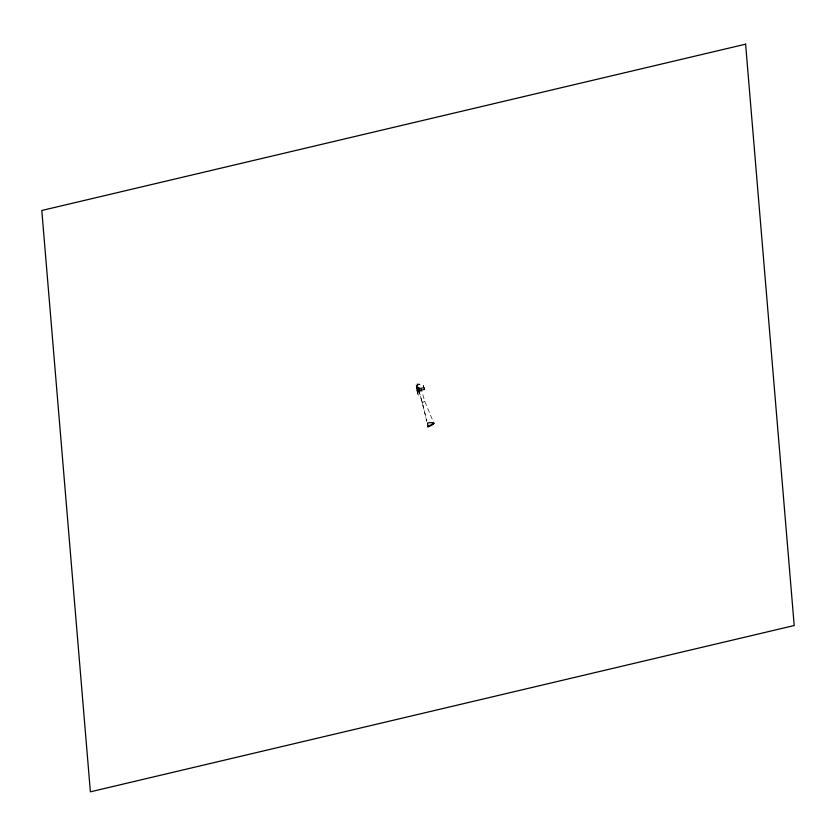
<?xml version="1.0" encoding="UTF-8"?>
<svg xmlns="http://www.w3.org/2000/svg" width="836" height="836" viewBox="0 0 836 836"><rect width="100%" height="100%" fill="white"/><g stroke="black" fill="none" stroke-linecap="round" stroke-linejoin="round"><path stroke-width="0.63" stroke-dasharray="4.18 3.13" d="M416.788 390.224L418.334 395.219M426.788 421.689L422.389 402.701L417.342 385.532L419.724 384.152L424.782 401.322L433.414 422.17M417.216 391.791L424.218 387.737L424.636 389.148L417.634 393.202L416.641 387.308L424.218 387.737M423.235 385.532L424.583 389.91L423.309 385.521M417.342 385.532L417.143 384.006L419.724 384.152M416.641 387.308L417.06 388.73L424.636 389.148M418.219 395.219L416.976 390.234M421.72 387.59L422.138 389.012M421.908 389.074L422.326 390.485M419.139 387.455L419.557 388.865M419.526 390.454L419.944 391.865M417.143 384.006L426.893 420.55M416.83 388.792L417.248 390.203M417.028 390.307L417.446 391.729M417.06 388.73L417.634 393.202M416.077 385.03L417.666 390.851L416.077 385.03M421.02 388.531L418.627 389.91L418.428 388.385L421.02 388.531M421.438 389.952L419.045 391.332L418.846 389.806L421.438 389.952M424.782 401.322L422.389 402.701L422.201 401.175L424.782 401.322"/><path stroke-width="1.25" d="M433.894 423.329C415.659 432.285 446.403 420.55 427.478 422.974L427.99 426.83M745.607 44.172L41.8 210.484L90.382 791.828L794.2 625.527L745.607 44.172"/></g></svg>
